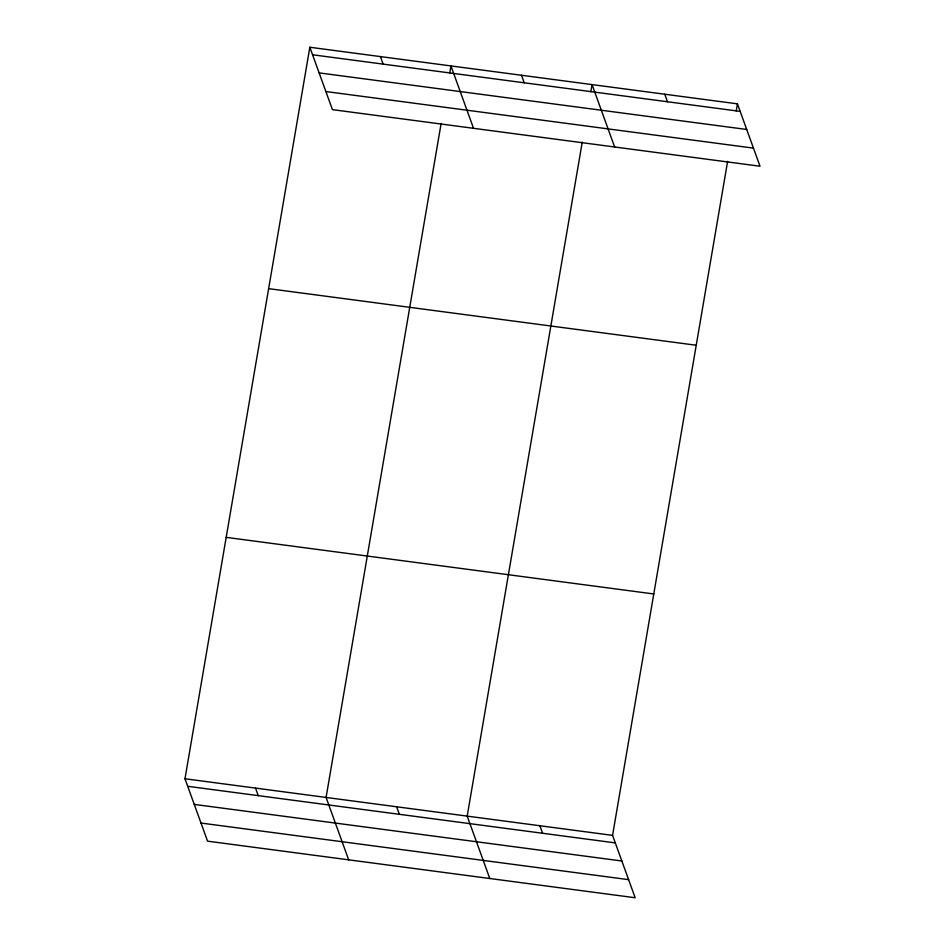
<?xml version="1.0" encoding="UTF-8"?>
<svg xmlns="http://www.w3.org/2000/svg" width="945" height="945" viewBox="0 0 945 945"><rect width="100%" height="100%" fill="white"/><g stroke="black" fill="none" stroke-linecap="round" stroke-linejoin="round"><path stroke-width="1.42" d="M727.626 161.323L612.573 835.368L635.158 897.75L207.557 841.156L184.984 778.763L309.842 47.25L737.443 103.844L760.016 166.237L332.427 109.632L309.842 47.25M441.138 123.405L326.084 797.45L348.67 859.832M449.726 73.108L450.942 65.926L473.528 128.307M582.25 142.081L467.196 816.126L489.782 878.507M590.826 91.783L592.054 84.601L614.64 146.995M736.214 111.026L737.443 103.844M312.571 54.775L740.159 111.38M319.115 72.883L746.715 129.477M325.871 91.535L753.472 148.129M268.64 288.65L696.229 345.244M226.186 537.362L653.786 593.968M184.984 778.763L612.573 835.368M187.701 786.299L615.301 842.893M194.257 804.396L621.857 861.001M201.013 823.048L628.602 879.653M664.748 94.228L667.477 101.753M521.498 75.269L524.227 82.794M380.398 56.594L383.115 64.118M539.89 825.741L542.607 833.277M396.64 806.782L399.369 814.318M255.528 788.106L258.257 795.643"/></g></svg>
